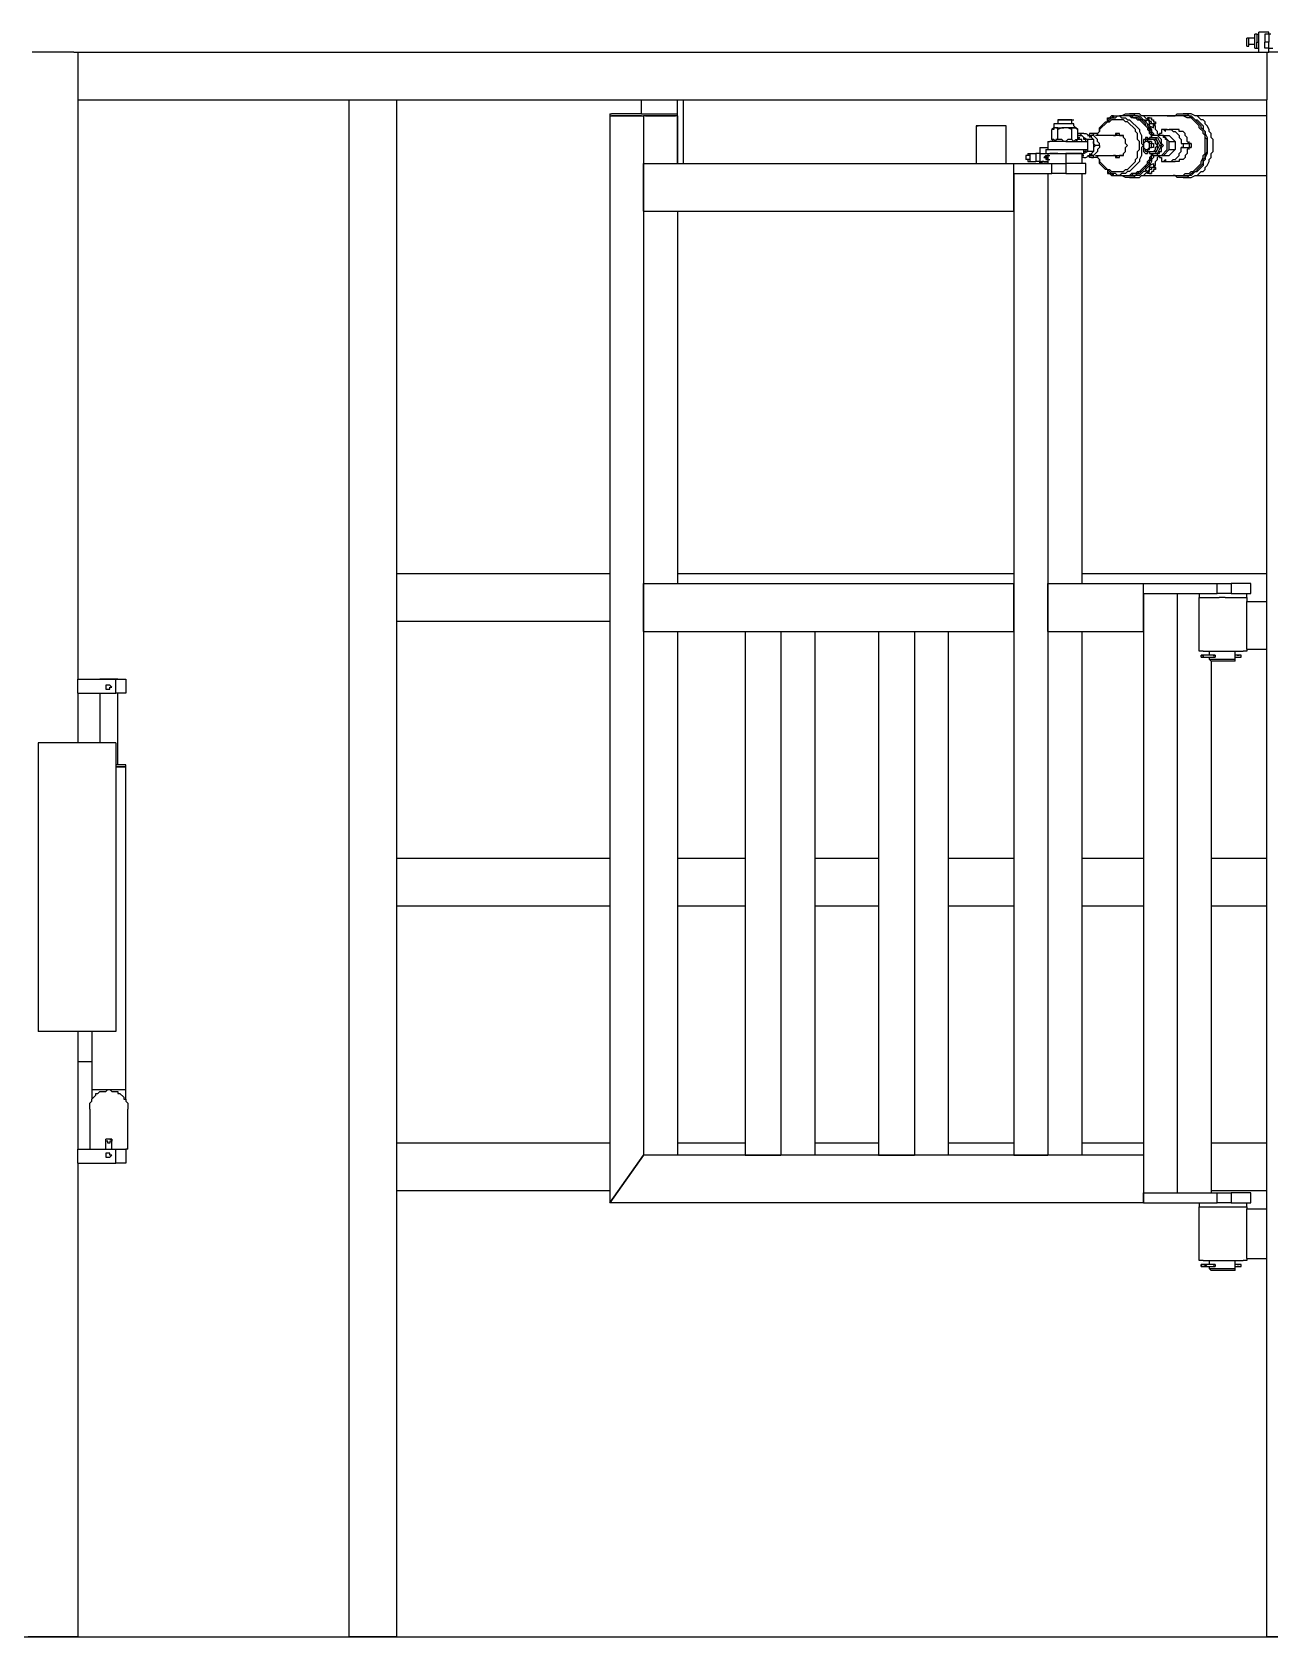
# Model space of a CAD drawing. Extents: x 855 to 1547, y 199 to 1196.
# Drawn here: x 1350.1 to 1414.2, y 198.6 to 281.6 of the extents above; entities that cross this region are included whole.
import ezdxf

# ---------------------------------------------------------------- set-up
doc = ezdxf.new("R2010")
doc.units = 0
doc.layers.add('2345-64C-02_Sort_layout', color=7, linetype='CONTINUOUS')

msp = doc.modelspace()

# ---------------------------------------------------------------- linework, layer by layer
at = {"layer": '2345-64C-02_Sort_layout', "color": 7}
for points in [[(1413.39966, 280.81571), (1413.39962, 281.53681)], [(1413.50267, 281.53681), (1413.39966, 281.53681)], [(1413.50267, 281.53681), (1413.60569, 281.53681)], [(1413.50267, 281.53681), (1413.50267, 281.12475)], [(1414.12076, 281.63983), (1413.60569, 281.63983)], [(1413.60569, 280.60967), (1413.60569, 281.63983)], [(1414.12076, 281.53681), (1413.91473, 281.53681)], [(1414.12076, 281.53681), (1414.12076, 281.12475), (1413.91473, 281.12475)], [(1413.91473, 281.53681), (1413.91473, 281.12475)], [(1414.12076, 281.53681), (1414.12076, 281.63983)], [(1414.22378, 281.53681), (1414.12076, 281.53681)], [(1413.09057, 281.33078), (1412.9876, 281.33078)], [(1412.9876, 280.91872), (1412.9876, 281.33078)], [(1412.9876, 280.91872), (1413.09057, 280.91872)], [(1413.39966, 281.33078), (1413.09057, 281.33078)], [(1413.09057, 280.91872), (1413.09057, 281.33078)], [(1413.09057, 281.02174), (1413.39966, 281.02174)], [(1413.39966, 280.81571), (1413.50267, 280.81571)], [(1413.50267, 281.12475), (1413.60569, 281.12475)], [(1413.50267, 280.81571), (1413.50267, 281.12475)], [(1413.50267, 280.81571), (1413.60569, 280.81571)], [(1414.12076, 280.81571), (1413.91473, 280.81571), (1413.91473, 281.12475)], [(1414.12076, 280.81571), (1414.12076, 281.12475)], [(1414.12076, 280.81571), (1414.22378, 280.81571), (1414.32679, 280.81571)], [(1414.12076, 280.60967), (1414.12076, 280.81571)], [(1352.31172, 280.60967), (1350.14845, 280.60967)], [(1352.31172, 280.60967), (1352.51775, 280.60967)], [(1352.51775, 280.60967), (1414.01775, 280.60967), (1414.01775, 278.13731)], [(1352.51775, 280.60967), (1352.51775, 278.13731)], [(1414.01775, 280.60967), (1414.12076, 280.60967)], [(1416.3871, 280.60967), (1414.12076, 280.60967)], [(1352.51775, 278.13731), (1352.51775, 248.15993)], [(1352.51775, 278.13731), (1414.01775, 278.13731)], [(1366.5278, 278.13731), (1366.5278, 198.60967)], [(1369.00016, 278.13731), (1369.00016, 198.60967)], [(1380.02277, 277.41621), (1380.02277, 277.31319)], [(1380.02277, 277.41621), (1380.12579, 277.41621)], [(1381.67102, 277.41621), (1380.12579, 277.41621)], [(1381.67102, 277.41621), (1381.67102, 278.13731)], [(1381.67102, 277.41621), (1381.87705, 277.41621)], [(1381.87705, 277.41621), (1383.42227, 277.41621)], [(1383.42227, 277.41621), (1383.52524, 277.41621)], [(1383.52524, 274.84083), (1383.52524, 278.13731)], [(1383.52524, 277.31319), (1383.52524, 277.41621)], [(1383.83433, 274.84083), (1383.83433, 278.13731)], [(1406.39463, 277.31319), (1406.49765, 277.31319), (1406.70364, 277.41621), (1407.11574, 277.41621), (1407.21875, 277.31319), (1407.42478, 277.31319), (1407.63081, 277.10716), (1407.73383, 277.10716), (1407.73383, 277.00415), (1407.93982, 276.79812), (1408.04283, 276.59209), (1408.04283, 276.48907), (1408.14585, 276.38606), (1408.14585, 276.28304)], [(1407.11574, 277.41621), (1406.90971, 277.41621)], [(1407.83684, 277.10716), (1407.63081, 277.31319), (1407.5278, 277.31319), (1407.42478, 277.41621), (1407.11574, 277.41621)], [(1409.69112, 277.41621), (1409.89715, 277.41621), (1410.00016, 277.31319), (1410.10318, 277.31319), (1410.30921, 277.10716), (1410.41222, 277.10716), (1410.72122, 276.79812), (1410.72122, 276.59209), (1410.82424, 276.48907), (1410.82424, 276.38606), (1410.9273, 276.18003), (1410.9273, 275.35591), (1410.82424, 275.14988), (1410.82424, 275.04686), (1410.72122, 274.94385), (1410.72122, 274.73782), (1410.41222, 274.42877), (1410.30921, 274.42877), (1410.10318, 274.22274), (1410.00016, 274.22274), (1409.89715, 274.11973), (1409.38203, 274.11973), (1409.27901, 274.22274), (1409.17604, 274.22274)], [(1409.17604, 277.31319), (1409.27901, 277.31319), (1409.38203, 277.41621), (1409.69112, 277.41621)], [(1409.89715, 277.41621), (1409.69112, 277.41621)], [(1409.89715, 274.11973), (1410.10318, 274.11973), (1410.30921, 274.22274), (1410.41222, 274.22274), (1410.61821, 274.42877), (1410.72122, 274.42877), (1410.82424, 274.53179), (1410.82424, 274.6348), (1410.9273, 274.73782), (1411.03031, 274.94385), (1411.03031, 275.04686), (1411.13333, 275.14988), (1411.13333, 275.35591), (1411.23634, 275.45892), (1411.23634, 276.07701), (1411.13333, 276.18003), (1411.13333, 276.38606), (1411.03031, 276.48907), (1411.03031, 276.59209), (1410.9273, 276.79812), (1410.82424, 276.90113), (1410.82424, 277.00415), (1410.72122, 277.10716), (1410.61829, 277.10716), (1410.41222, 277.31319), (1410.30921, 277.31319), (1410.10318, 277.41621), (1409.89715, 277.41621)], [(1414.01775, 252.17751), (1414.01775, 278.13731)], [(1380.02277, 277.31319), (1380.02277, 221.06696)], [(1380.02277, 277.31319), (1381.77403, 277.31319), (1381.77403, 223.53932), (1380.02277, 221.06696)], [(1381.67102, 277.31319), (1380.12579, 277.31319)], [(1383.52524, 277.31319), (1381.77403, 277.31319)], [(1381.87705, 277.31319), (1383.42227, 277.31319)], [(1383.52524, 277.31319), (1383.52524, 274.84083)], [(1398.97751, 276.79812), (1398.97751, 274.84083)], [(1400.11071, 276.79812), (1398.97751, 276.79812), (1398.97751, 274.84083)], [(1398.97751, 276.79812), (1399.08061, 276.79812)], [(1400.52277, 276.79812), (1400.11071, 276.79812)], [(1400.52277, 274.84083), (1400.52277, 276.79812)], [(1403.09815, 276.6951), (1403.09811, 276.6951), (1402.99509, 276.6951), (1402.99509, 276.59209), (1402.89208, 276.59209)], [(1403.20117, 276.90113), (1403.09811, 276.90113), (1402.99509, 276.90113), (1402.99509, 276.79812), (1402.99509, 276.6951), (1402.89216, 276.59209)], [(1402.89216, 276.07701), (1402.89216, 276.59209)], [(1403.09815, 276.6951), (1402.99509, 276.6951)], [(1403.20117, 276.59209), (1403.20117, 276.6951), (1403.09811, 276.6951)], [(1403.09815, 276.6951), (1403.51021, 276.6951)], [(1403.20117, 277.10716), (1403.20117, 276.90113)], [(1403.20117, 277.10716), (1403.30418, 277.10716)], [(1403.81926, 277.10716), (1403.20117, 277.10716)], [(1403.20117, 277.10716), (1403.81926, 277.10716)], [(1403.92227, 276.90113), (1403.20117, 276.90113)], [(1403.51021, 276.6951), (1403.4072, 276.6951), (1403.20117, 276.59209)], [(1403.92227, 276.07701), (1403.71624, 276.07701), (1403.61323, 275.974), (1403.51021, 275.974), (1403.4072, 276.07701), (1403.20117, 276.07701), (1403.20117, 276.59209)], [(1403.92227, 276.59209), (1403.71624, 276.6951), (1403.61323, 276.6951), (1403.51021, 276.6951)], [(1404.02529, 276.6951), (1403.51021, 276.6951)], [(1403.92227, 277.10716), (1403.81926, 277.10716), (1403.92227, 277.10716)], [(1403.92227, 276.90113), (1403.92227, 277.10716)], [(1403.92227, 277.10716), (1404.02529, 277.10716)], [(1404.12826, 276.6951), (1404.02529, 276.79812), (1404.02529, 276.90113), (1403.92227, 276.90113)], [(1403.92227, 276.59209), (1403.92227, 276.6951), (1404.02529, 276.6951)], [(1403.92227, 276.07701), (1403.92227, 276.59209)], [(1404.12826, 276.6951), (1404.02529, 276.6951)], [(1404.02529, 276.6951), (1404.12826, 276.6951), (1404.23127, 276.59209)], [(1404.23136, 276.59209), (1404.12826, 276.6951)], [(1404.23136, 276.07701), (1404.23136, 276.59209)], [(1405.26147, 276.28304), (1405.26147, 276.38606), (1405.36444, 276.48907), (1405.36444, 276.6951), (1405.67349, 277.00415), (1405.77654, 277.00415), (1405.98257, 277.21018), (1406.1886, 277.21018), (1406.29162, 277.31319), (1406.39463, 277.31319), (1406.49765, 277.21018), (1406.70364, 277.21018), (1406.80665, 277.10716), (1406.90967, 277.10716), (1407.42478, 276.59209), (1407.42478, 276.48907), (1407.5278, 276.28304), (1407.5278, 276.07701), (1407.5278, 275.87098), (1407.63081, 275.76797)], [(1406.29162, 274.42877), (1406.60066, 274.42877), (1406.70364, 274.53179), (1406.80665, 274.53179), (1407.21875, 274.94385), (1407.21875, 275.04686), (1407.32177, 275.14988), (1407.32177, 275.45892), (1407.42478, 275.56194), (1407.42478, 275.974), (1407.32177, 276.07701), (1407.32177, 276.38606), (1407.21875, 276.48907), (1407.21875, 276.59209), (1406.80665, 277.00415), (1406.70364, 277.00415), (1406.60066, 277.10716), (1405.98257, 277.10716), (1405.87956, 277.00415), (1405.77654, 277.00415), (1405.36444, 276.59209), (1405.36444, 276.48907), (1405.26147, 276.38606), (1405.26147, 276.28304)], [(1405.77654, 277.10716), (1405.77654, 277.21018), (1405.87956, 277.21018), (1405.98257, 277.31319)], [(1405.77654, 277.10716), (1405.87956, 277.21018), (1405.98257, 277.21018)], [(1405.77654, 277.00415), (1405.77654, 277.10716)], [(1405.77654, 277.10716), (1405.77654, 277.00415)], [(1405.77654, 277.00415), (1405.87956, 277.00415)], [(1405.98257, 277.31319), (1405.87956, 277.21018)], [(1406.08559, 277.31319), (1405.98257, 277.31319)], [(1406.08559, 277.31319), (1405.98257, 277.31319)], [(1406.08559, 277.31319), (1405.98257, 277.21018)], [(1406.08559, 277.31319), (1406.1886, 277.31319)], [(1406.08559, 277.31319), (1406.1886, 277.31319)], [(1406.08559, 277.31319), (1406.08559, 277.21018)], [(1406.08559, 277.31319), (1406.39463, 277.31319)], [(1406.90971, 277.31319), (1406.39463, 277.31319)], [(1408.14589, 276.28304), (1408.04283, 276.38606), (1408.04283, 276.48907), (1407.93982, 276.6951), (1407.83684, 276.79812), (1407.83684, 276.90113), (1407.63081, 277.10716), (1407.5278, 277.10716), (1407.32177, 277.31319), (1406.39463, 277.31319)], [(1408.04292, 276.18003), (1408.04283, 276.28304), (1407.93982, 276.38606), (1407.93982, 276.59209), (1407.73383, 276.79812), (1407.73383, 276.90113), (1407.5278, 277.10716), (1407.42478, 277.10716), (1407.32177, 277.21018), (1407.01268, 277.21018), (1406.90967, 277.31319), (1406.80665, 277.31319)], [(1408.04292, 276.18003), (1408.04283, 276.28304), (1407.93982, 276.38606), (1407.93982, 276.59209), (1407.73383, 276.79812), (1407.73383, 276.90113), (1407.5278, 277.10716), (1407.42478, 277.10716), (1407.32177, 277.21018), (1407.01268, 277.21018), (1406.90967, 277.31319)], [(1407.01272, 277.31319), (1406.90971, 277.31319)], [(1406.90971, 277.31319), (1407.01268, 277.31319), (1407.11574, 277.21018), (1407.21875, 277.21018), (1407.32177, 277.10716), (1407.42478, 277.10716), (1407.83684, 276.6951), (1407.83684, 276.59209), (1408.04283, 276.38606), (1408.04283, 276.18003)], [(1409.69112, 277.31319), (1407.63081, 277.31319)], [(1407.73383, 277.00415), (1407.83684, 277.10716)], [(1407.73383, 277.00415), (1407.83684, 277.10716)], [(1407.73383, 277.00415), (1407.93982, 276.79812)], [(1407.93982, 277.21018), (1407.83684, 277.21018), (1407.83684, 277.10716), (1407.93982, 277.10716), (1407.93982, 277.00415)], [(1407.93982, 277.21018), (1407.83684, 277.10716), (1407.93982, 277.21018)], [(1407.93982, 277.00415), (1407.83684, 277.10716)], [(1407.93982, 277.21018), (1408.04292, 277.21018)], [(1407.93982, 277.21018), (1408.04283, 277.21018)], [(1408.24891, 276.90113), (1408.14585, 276.90113), (1408.04283, 276.90113), (1408.04283, 277.00415), (1407.93982, 277.00415)], [(1407.93982, 276.90113), (1407.93982, 277.00415)], [(1407.93982, 276.79812), (1407.93982, 276.90113)], [(1408.14589, 276.90113), (1408.04283, 276.90113), (1407.93982, 276.90113)], [(1407.93982, 276.79812), (1408.14589, 276.6951)], [(1408.04292, 277.21018), (1408.04283, 277.10716), (1408.14585, 277.10716), (1408.14585, 277.00415), (1408.24886, 277.00415), (1408.24886, 276.90113)], [(1408.14589, 276.79812), (1408.14585, 276.90113)], [(1408.45494, 276.28304), (1408.35192, 276.38606), (1408.35192, 276.48907), (1408.24886, 276.59209), (1408.24886, 276.79812), (1408.14585, 276.79812)], [(1408.14589, 276.79812), (1408.24886, 276.90113)], [(1408.14589, 276.6951), (1408.14589, 276.79812)], [(1408.24891, 276.90113), (1408.24886, 276.90113)], [(1408.24891, 276.90113), (1408.24891, 277.00415)], [(1408.76398, 276.48907), (1408.66097, 276.59209), (1408.55795, 276.59209), (1408.55795, 276.38606)], [(1408.867, 276.59209), (1408.66097, 276.59209)], [(1408.867, 277.31319), (1408.76398, 277.31319)], [(1408.76398, 276.48907), (1408.76398, 276.59209), (1409.07303, 276.59209), (1409.17604, 276.48907), (1409.27901, 276.48907), (1409.48504, 276.28304), (1409.48504, 276.18003), (1409.58806, 276.07701), (1409.58806, 275.87098), (1409.69112, 275.87098), (1409.69112, 275.66495), (1409.58806, 275.66495)], [(1408.867, 277.31319), (1408.97001, 277.31319)], [(1408.867, 277.31319), (1409.17604, 277.31319)], [(1409.27901, 276.59209), (1408.97001, 276.59209)], [(1409.5881, 277.31319), (1409.48504, 277.31319), (1409.38203, 277.31319), (1409.27901, 277.31319), (1409.17604, 277.31319)], [(1409.17604, 274.22274), (1410.00016, 274.22274), (1410.10318, 274.32576), (1410.30921, 274.42877), (1410.41222, 274.42877), (1410.41222, 274.53179), (1410.72122, 274.84083), (1410.72122, 275.04686), (1410.82424, 275.14988), (1410.82424, 275.25289), (1410.9273, 275.45892), (1410.9273, 276.07701), (1410.82424, 276.18003), (1410.82424, 276.48907), (1410.72122, 276.59209), (1410.61829, 276.6951), (1410.61821, 276.79812), (1410.20619, 277.21018), (1410.10318, 277.21018), (1410.00016, 277.31319), (1409.58806, 277.31319)], [(1410.00016, 275.87098), (1409.89715, 275.974), (1409.89715, 276.18003), (1409.79413, 276.28304), (1409.79413, 276.38606), (1409.69112, 276.48907), (1409.48504, 276.48907), (1409.48504, 276.59209), (1409.27901, 276.59209)], [(1409.5881, 277.31319), (1409.48509, 277.31319)], [(1409.48509, 274.22274), (1409.69112, 274.22274), (1409.79413, 274.32576), (1410.00016, 274.32576), (1410.10318, 274.42877), (1410.20619, 274.42877), (1410.61821, 274.84083), (1410.61821, 274.94385), (1410.72122, 275.14988), (1410.72122, 275.25289), (1410.82424, 275.35591), (1410.82424, 276.28304), (1410.72122, 276.38606), (1410.72122, 276.48907), (1410.51519, 276.6951), (1410.51519, 276.79812), (1410.41222, 276.90113), (1410.30921, 277.00415), (1410.10318, 277.21018), (1409.89715, 277.21018), (1409.69112, 277.31319), (1409.58806, 277.31319)], [(1414.01775, 277.31319), (1410.41222, 277.31319)], [(1402.27403, 275.66495), (1402.27403, 275.35591)], [(1402.27403, 275.66495), (1402.68609, 275.66495)], [(1402.68609, 275.974), (1402.68609, 275.56194)], [(1402.68609, 275.974), (1402.78906, 275.974)], [(1403.61323, 275.974), (1402.78906, 275.974)], [(1403.09815, 275.974), (1403.09811, 275.974), (1402.99509, 276.07701), (1402.89208, 276.07701)], [(1402.89216, 276.07701), (1402.99514, 275.974)], [(1403.20117, 276.07701), (1403.09811, 276.07701), (1403.09811, 275.974)], [(1403.61323, 275.974), (1403.81926, 275.974)], [(1403.81926, 275.974), (1404.74639, 275.974)], [(1403.92227, 276.07701), (1404.02529, 275.974)], [(1404.02529, 275.974), (1404.12826, 276.07701), (1404.23127, 276.07701)], [(1404.12826, 275.974), (1404.23136, 276.07701)], [(1404.43735, 275.974), (1404.4373, 276.07701), (1404.33429, 276.07701), (1404.23127, 276.18003)], [(1404.43735, 275.974), (1404.4373, 276.07701), (1404.23127, 276.07701)], [(1404.23136, 276.38606), (1404.33429, 276.38606), (1404.4373, 276.28304)], [(1404.54036, 276.38606), (1404.23136, 276.38606)], [(1404.23136, 276.38606), (1404.33433, 276.38606)], [(1404.23136, 276.28304), (1404.4373, 276.28304)], [(1404.23136, 276.18003), (1404.33433, 276.18003)], [(1404.64338, 275.974), (1404.64338, 276.07701), (1404.54036, 276.07701), (1404.54036, 276.18003), (1404.4373, 276.28304)], [(1404.43735, 276.28304), (1404.54036, 276.18003), (1404.74639, 276.07701)], [(1404.54036, 276.38606), (1404.64338, 276.38606), (1404.84941, 276.28304), (1404.95242, 276.18003), (1405.05544, 276.07701), (1404.74639, 276.07701)], [(1404.74639, 276.28304), (1404.84941, 276.28304), (1404.95242, 276.28304)], [(1404.74639, 276.07701), (1404.74639, 275.974)], [(1404.74639, 275.974), (1404.74639, 275.56194)], [(1404.95242, 276.38606), (1404.84941, 276.38606), (1404.84941, 276.28304)], [(1404.84941, 276.28304), (1404.84941, 276.18003)], [(1404.95242, 276.38606), (1405.05544, 276.38606), (1405.05544, 276.28304)], [(1405.26147, 276.38606), (1404.95242, 276.38606)], [(1404.95242, 276.18003), (1404.95242, 276.28304)], [(1405.05544, 276.28304), (1404.95242, 276.28304)], [(1405.36444, 275.76797), (1405.36444, 275.66495), (1405.26147, 275.56194), (1405.26147, 275.45892), (1405.15845, 275.35591), (1405.05544, 275.25289), (1404.95242, 275.25289)], [(1405.26147, 276.07701), (1405.15845, 276.18003), (1405.05544, 276.28304)], [(1405.05544, 276.07701), (1405.05544, 275.974), (1405.05544, 275.87098), (1405.05544, 275.76797), (1405.05544, 275.66495), (1405.05544, 275.56194), (1405.05544, 275.45892)], [(1405.15845, 275.76797), (1405.05544, 275.87098), (1405.05544, 275.974)], [(1405.15845, 275.76797), (1405.05544, 275.66495), (1405.05544, 275.56194)], [(1405.05544, 275.76797), (1405.05544, 275.66495)], [(1406.49765, 276.28304), (1405.15845, 276.28304)], [(1405.36444, 275.76797), (1405.15845, 275.76797)], [(1405.36444, 275.76797), (1405.36444, 275.87098), (1405.26147, 275.974), (1405.26147, 276.07701)], [(1407.63081, 275.76797), (1407.5278, 275.66495), (1407.5278, 275.25289), (1407.42478, 275.04686), (1407.42478, 274.94385), (1406.90967, 274.42877), (1406.80665, 274.42877), (1406.70364, 274.32576), (1406.49765, 274.32576), (1406.39463, 274.22274), (1406.29162, 274.22274), (1406.1886, 274.32576), (1405.98257, 274.32576), (1405.77654, 274.53179), (1405.67349, 274.53179), (1405.36444, 274.84083), (1405.36444, 275.04686), (1405.26147, 275.14988), (1405.26147, 275.25289)], [(1406.29162, 275.14988), (1406.39463, 275.14988), (1406.39463, 275.25289), (1406.60066, 275.25289), (1406.60066, 275.35591), (1406.70364, 275.45892), (1406.70364, 275.66495), (1406.80665, 275.76797), (1406.70364, 275.87098), (1406.70364, 276.07701), (1406.60066, 276.18003), (1406.60066, 276.28304), (1406.39463, 276.28304), (1406.39463, 276.38606), (1406.1886, 276.38606), (1406.1886, 276.28304), (1406.08559, 276.28304)], [(1406.08559, 276.28304), (1406.1886, 276.28304), (1406.29162, 276.38606)], [(1406.39463, 276.28304), (1406.49765, 276.28304), (1406.60066, 276.28304)], [(1407.93982, 276.07701), (1407.83684, 276.18003), (1407.73383, 276.18003), (1407.73383, 276.07701), (1407.63081, 276.07701), (1407.63081, 275.76797)], [(1407.83684, 275.974), (1407.73383, 275.974), (1407.63081, 275.87098), (1407.63081, 275.66495), (1407.73383, 275.56194), (1407.83684, 275.56194), (1407.93982, 275.66495), (1407.93982, 275.87098), (1407.83684, 275.974)], [(1407.63081, 275.76797), (1407.63081, 275.45892), (1407.73383, 275.35591), (1407.83684, 275.35591), (1407.83684, 275.45892), (1407.93982, 275.45892)], [(1407.83684, 276.07701), (1407.83684, 276.18003), (1407.73383, 276.18003)], [(1407.83684, 276.07701), (1407.73383, 276.07701), (1407.73383, 275.974)], [(1408.24891, 276.28304), (1408.04283, 276.28304), (1408.04283, 276.18003), (1407.93982, 276.18003), (1407.93982, 276.07701), (1407.83684, 276.07701), (1407.83684, 275.974)], [(1407.83684, 275.56194), (1407.83684, 275.45892), (1407.93982, 275.45892), (1407.93982, 275.35591), (1408.04283, 275.35591), (1408.14585, 275.25289), (1408.35192, 275.25289), (1408.35192, 275.35591), (1408.45494, 275.35591), (1408.45494, 275.45892), (1408.55795, 275.45892), (1408.55795, 275.66495), (1408.66097, 275.76797), (1408.55795, 275.87098), (1408.55795, 276.07701), (1408.35192, 276.28304), (1408.24886, 276.28304)], [(1408.04292, 276.07701), (1407.83684, 276.07701), (1407.83684, 275.974)], [(1407.83684, 275.56194), (1407.83684, 275.45892), (1408.14585, 275.45892), (1408.24886, 275.56194), (1408.24886, 275.66495), (1408.35192, 275.76797), (1408.24886, 275.87098), (1408.24886, 275.974), (1408.14585, 276.07701), (1408.04283, 276.07701)], [(1407.83684, 275.974), (1407.93982, 275.974)], [(1407.83684, 275.56194), (1407.93982, 275.56194), (1407.93982, 275.66495), (1408.04283, 275.66495), (1408.04283, 275.87098), (1407.93982, 275.87098), (1407.93982, 275.974), (1407.83684, 275.974)], [(1407.93982, 276.18003), (1407.93982, 276.07701)], [(1407.93982, 276.18003), (1408.24891, 276.18003)], [(1408.04292, 275.974), (1407.93982, 275.974)], [(1407.93982, 275.66495), (1408.04292, 275.66495)], [(1408.04292, 275.974), (1408.04283, 275.87098), (1408.14585, 275.87098), (1408.14585, 275.66495), (1408.04283, 275.66495)], [(1408.14589, 276.07701), (1408.04292, 276.07701)], [(1408.14589, 275.45892), (1408.24886, 275.45892), (1408.35192, 275.56194), (1408.35192, 275.974), (1408.24886, 276.07701), (1408.14585, 276.07701)], [(1408.45494, 276.28304), (1408.24891, 276.28304)], [(1408.24891, 276.18003), (1408.45494, 275.76797)], [(1408.24891, 276.18003), (1408.35192, 276.18003)], [(1408.24891, 275.35591), (1408.45494, 275.76797), (1408.55795, 275.76797)], [(1408.35192, 276.18003), (1408.55795, 275.76797)], [(1408.35192, 275.35591), (1408.55795, 275.76797)], [(1408.55795, 276.38606), (1408.45494, 276.38606), (1408.45494, 276.28304)], [(1408.45494, 275.25289), (1408.55795, 275.25289), (1408.867, 275.56194), (1408.867, 276.07701), (1408.76398, 276.07701), (1408.76398, 276.18003), (1408.66097, 276.18003), (1408.66097, 276.28304), (1408.45494, 276.28304)], [(1408.66097, 276.28304), (1408.55795, 276.28304)], [(1408.97001, 275.974), (1408.66097, 276.28304)], [(1408.66097, 276.28304), (1408.97001, 276.28304), (1409.27901, 275.974)], [(1408.76398, 275.04686), (1408.76398, 274.94385), (1409.07303, 274.94385), (1409.17604, 275.04686), (1409.27901, 275.04686), (1409.48504, 275.25289), (1409.48504, 275.35591), (1409.58806, 275.45892), (1409.58806, 275.66495)], [(1408.97001, 275.56194), (1408.97001, 275.974)], [(1408.97001, 275.974), (1409.27901, 275.974), (1409.27901, 275.56194)], [(1410.00016, 275.66495), (1409.89715, 275.56194), (1409.89715, 275.35591), (1409.79413, 275.25289), (1409.79413, 275.14988), (1409.69112, 275.04686), (1409.48504, 275.04686), (1409.48504, 274.94385), (1409.27901, 274.94385)], [(1409.5881, 275.87098), (1410.00016, 275.87098), (1410.00016, 275.66495)], [(1409.5881, 275.66495), (1410.00016, 275.66495)], [(1410.00016, 275.87098), (1410.00016, 275.974)], [(1410.10318, 275.87098), (1410.00016, 275.87098)], [(1410.00016, 275.87098), (1410.10318, 275.87098)], [(1410.00016, 275.87098), (1410.10318, 275.87098)], [(1410.10318, 275.66495), (1410.00016, 275.66495)], [(1410.10318, 275.66495), (1410.00016, 275.66495), (1410.10318, 275.66495)], [(1410.00016, 275.56194), (1410.00016, 275.66495)], [(1410.10318, 275.87098), (1410.10318, 275.66495)], [(1381.77403, 272.36847), (1381.77403, 274.84083), (1400.93483, 274.84083)], [(1400.93483, 274.32576), (1400.93483, 274.84083), (1402.89216, 274.84083)], [(1400.93483, 272.36847), (1400.93483, 274.84083)], [(1401.55288, 275.25289), (1401.55288, 275.04686)], [(1401.75896, 275.25289), (1401.55288, 275.25289)], [(1401.75896, 275.04686), (1401.55288, 275.04686)], [(1401.65598, 275.35591), (1401.6559, 275.35591), (1401.75891, 275.35591)], [(1401.65598, 274.94385), (1401.6559, 274.94385), (1401.75891, 274.94385)], [(1401.65598, 275.35591), (1401.65598, 275.25289)], [(1401.65598, 275.04686), (1401.65598, 274.94385)], [(1401.75896, 275.35591), (1401.75896, 274.94385)], [(1401.75896, 275.35591), (1402.068, 275.35591)], [(1401.75896, 275.35591), (1401.86197, 275.35591)], [(1401.75896, 274.94385), (1402.068, 274.94385)], [(1401.75896, 274.94385), (1401.86197, 274.94385)], [(1402.068, 275.35591), (1402.068, 274.94385)], [(1402.27403, 275.35591), (1402.068, 275.35591)], [(1402.27403, 274.94385), (1402.068, 274.94385)], [(1402.27403, 275.35591), (1402.27403, 274.94385)], [(1402.27403, 275.35591), (1402.58308, 275.35591)], [(1402.27403, 274.94385), (1402.37705, 274.94385)], [(1402.37705, 274.84083), (1402.27403, 274.94385)], [(1402.27403, 274.84083), (1402.27403, 274.94385)], [(1402.37705, 274.84083), (1402.27403, 274.84083)], [(1402.37705, 274.94385), (1402.37705, 274.84083), (1402.48006, 274.84083)], [(1402.37705, 274.84083), (1402.37705, 274.94385)], [(1402.48006, 274.94385), (1402.37705, 274.94385)], [(1402.68609, 274.84083), (1402.37705, 274.84083)], [(1402.48006, 275.14988), (1402.58308, 275.25289), (1402.68609, 275.25289), (1402.48006, 275.14988)], [(1402.48006, 275.14988), (1402.58308, 275.14988)], [(1402.68609, 275.14988), (1402.58308, 275.14988), (1402.48006, 275.14988)], [(1402.48006, 274.94385), (1402.68609, 274.94385)], [(1402.58308, 275.56194), (1402.58308, 275.35591)], [(1402.58308, 275.56194), (1404.54036, 275.56194)], [(1402.58308, 275.35591), (1404.54036, 275.35591)], [(1402.58308, 275.04686), (1402.68609, 275.14988)], [(1402.58308, 275.14988), (1402.58308, 275.04686)], [(1402.58308, 275.04686), (1402.68609, 275.04686)], [(1402.58308, 275.04686), (1402.68609, 275.04686)], [(1402.68609, 275.35591), (1402.68609, 274.84083)], [(1402.68609, 275.35591), (1403.61323, 275.35591)], [(1402.68609, 275.25289), (1402.78906, 275.25289)], [(1402.68609, 275.25289), (1402.78906, 275.25289)], [(1402.68609, 275.25289), (1402.68609, 275.04686)], [(1402.68609, 275.04686), (1402.78906, 275.04686)], [(1402.68609, 275.04686), (1402.78906, 275.04686)], [(1402.89216, 275.35591), (1402.78906, 275.35591)], [(1402.78906, 275.35591), (1402.89216, 275.35591)], [(1402.78906, 275.35591), (1402.89208, 275.35591)], [(1402.99514, 275.35591), (1402.89208, 275.35591)], [(1402.89216, 275.35591), (1402.89208, 275.35591), (1402.99509, 275.35591)], [(1402.89216, 274.32576), (1402.89216, 274.84083), (1403.61323, 274.84083), (1403.61323, 274.32576), (1402.89216, 274.32576)], [(1402.99514, 275.35591), (1402.99509, 275.35591)], [(1403.09815, 275.35591), (1402.99514, 275.35591)], [(1403.20117, 275.35591), (1403.09811, 275.35591)], [(1403.20117, 275.35591), (1403.30418, 275.35591)], [(1403.61323, 275.35591), (1403.61323, 274.84083)], [(1404.43735, 275.35591), (1403.61323, 275.35591)], [(1404.64338, 274.32576), (1404.64338, 274.84083), (1403.61323, 274.84083)], [(1403.92227, 275.35591), (1404.02529, 275.35591)], [(1404.64338, 275.56194), (1404.64338, 275.45892), (1404.54036, 275.45892), (1404.54036, 275.35591), (1404.4373, 275.25289)], [(1404.43735, 275.25289), (1404.54036, 275.35591), (1404.74639, 275.45892)], [(1404.43735, 275.35591), (1404.43735, 274.84083)], [(1404.43735, 275.25289), (1404.54036, 275.25289)], [(1404.54036, 275.14988), (1404.43735, 275.14988)], [(1404.54036, 275.35591), (1404.54036, 275.56194)], [(1404.54036, 275.56194), (1404.74639, 275.56194)], [(1404.54036, 275.14988), (1404.64338, 275.14988), (1404.84941, 275.25289)], [(1404.74639, 275.56194), (1404.74639, 275.45892)], [(1405.05544, 275.45892), (1404.74639, 275.45892)], [(1404.74639, 275.25289), (1404.84941, 275.25289), (1404.95242, 275.25289)], [(1404.84941, 275.25289), (1404.95242, 275.35591), (1405.05544, 275.45892)], [(1404.84941, 275.35591), (1404.84941, 275.25289)], [(1404.95242, 275.14988), (1404.84941, 275.14988), (1404.84941, 275.25289)], [(1404.95242, 275.35591), (1404.95242, 275.25289)], [(1405.26147, 275.14988), (1404.95242, 275.14988), (1405.05544, 275.14988), (1405.05544, 275.25289)], [(1405.15845, 275.25289), (1406.49765, 275.25289)], [(1405.15845, 275.25289), (1405.26147, 275.25289)], [(1405.26147, 275.25289), (1405.26147, 275.14988), (1405.36444, 275.04686), (1405.36444, 274.94385), (1405.77654, 274.53179), (1405.87956, 274.53179), (1405.98257, 274.42877), (1406.29162, 274.42877)], [(1406.08559, 275.25289), (1406.1886, 275.25289), (1406.1886, 275.14988), (1406.29162, 275.14988)], [(1406.29162, 275.14988), (1406.1886, 275.25289), (1406.08559, 275.25289)], [(1406.39463, 275.25289), (1406.49765, 275.25289)], [(1406.60066, 275.25289), (1406.49765, 275.25289), (1406.39463, 275.25289)], [(1408.04292, 275.35591), (1408.04283, 275.25289), (1407.93982, 275.14988), (1407.93982, 274.94385), (1407.73383, 274.73782), (1407.73383, 274.6348), (1407.5278, 274.42877), (1407.42478, 274.42877), (1407.32177, 274.32576), (1407.01268, 274.32576), (1406.90967, 274.22274)], [(1408.14589, 275.25289), (1408.14585, 275.14988), (1408.04283, 275.04686), (1408.04283, 274.94385), (1407.93982, 274.73782), (1407.73383, 274.53179), (1407.73383, 274.42877), (1407.63081, 274.42877), (1407.42478, 274.22274), (1407.21875, 274.22274), (1407.11574, 274.11973), (1406.90967, 274.11973)], [(1406.90971, 274.22274), (1407.01268, 274.22274), (1407.11574, 274.32576), (1407.32177, 274.32576), (1407.83684, 274.84083), (1407.83684, 274.94385), (1408.04283, 275.14988), (1408.04283, 275.35591)], [(1406.90971, 274.22274), (1407.01268, 274.32576), (1407.21875, 274.32576), (1407.32177, 274.42877), (1407.42478, 274.42877), (1407.83684, 274.84083), (1407.83684, 274.94385), (1408.04283, 275.14988), (1408.04283, 275.35591)], [(1406.90971, 274.22274), (1407.21875, 274.22274), (1407.32177, 274.32576), (1407.42478, 274.32576), (1407.93982, 274.84083), (1407.93982, 274.94385), (1408.04283, 275.04686), (1408.04283, 275.25289), (1408.14585, 275.25289)], [(1407.83684, 275.45892), (1407.73383, 275.45892), (1407.73383, 275.56194)], [(1407.73383, 275.35591), (1407.83684, 275.35591), (1407.83684, 275.45892)], [(1407.83684, 275.56194), (1407.93982, 275.56194)], [(1407.93982, 275.35591), (1407.93982, 275.45892)], [(1407.93982, 275.35591), (1408.24891, 275.35591)], [(1407.93982, 274.73782), (1408.14589, 274.84083), (1408.14589, 274.73782), (1408.14585, 274.6348)], [(1408.04292, 275.45892), (1408.14589, 275.45892)], [(1408.14589, 274.73782), (1408.24886, 274.73782), (1408.24886, 274.94385), (1408.35192, 275.04686), (1408.35192, 275.14988), (1408.45494, 275.25289)], [(1408.24891, 275.35591), (1408.35192, 275.35591)], [(1408.24891, 275.25289), (1408.45494, 275.25289)], [(1408.45494, 275.25289), (1408.45494, 275.14988), (1408.55795, 275.14988)], [(1408.55795, 275.25289), (1408.66097, 275.25289)], [(1408.55795, 275.14988), (1408.55795, 274.94385), (1408.66097, 274.94385), (1408.76398, 275.04686)], [(1408.66097, 275.25289), (1408.97001, 275.56194)], [(1408.66097, 275.25289), (1408.97001, 275.25289)], [(1408.66097, 274.94385), (1408.867, 274.94385)], [(1408.97001, 275.56194), (1409.27901, 275.56194), (1408.97001, 275.25289)], [(1408.97001, 274.94385), (1409.27901, 274.94385)], [(1400.93483, 274.32576), (1402.89216, 274.32576)], [(1400.93483, 274.32576), (1400.93483, 223.53932)], [(1400.93483, 274.32576), (1402.68609, 274.32576)], [(1402.68609, 274.32576), (1402.68609, 223.53932)], [(1403.61323, 274.32576), (1404.64338, 274.32576)], [(1404.43735, 274.32576), (1404.43735, 253.10465)], [(1405.77654, 274.53179), (1405.87956, 274.53179)], [(1405.77654, 274.53179), (1405.77654, 274.42877)], [(1405.77654, 274.53179), (1405.77654, 274.42877)], [(1405.77654, 274.42877), (1405.87956, 274.32576)], [(1405.77654, 274.42877), (1405.77654, 274.32576), (1405.87956, 274.32576), (1405.98257, 274.22274)], [(1405.87956, 274.32576), (1405.98257, 274.32576)], [(1405.87956, 274.32576), (1405.98257, 274.22274)], [(1405.98257, 274.32576), (1406.08559, 274.22274)], [(1405.98257, 274.22274), (1406.08559, 274.22274)], [(1406.08559, 274.22274), (1405.98257, 274.22274)], [(1406.08559, 274.22274), (1406.08559, 274.32576)], [(1406.08559, 274.22274), (1406.1886, 274.22274)], [(1406.08559, 274.22274), (1406.1886, 274.22274)], [(1406.08559, 274.22274), (1406.39463, 274.22274)], [(1406.39463, 274.22274), (1406.90971, 274.22274)], [(1406.39463, 274.22274), (1406.49765, 274.22274), (1406.60066, 274.22274), (1406.80665, 274.22274), (1406.90967, 274.22274)], [(1406.90971, 274.11973), (1406.70364, 274.11973), (1406.49765, 274.22274), (1406.39463, 274.22274)], [(1406.80674, 274.22274), (1406.90971, 274.22274)], [(1406.90971, 274.22274), (1407.01272, 274.22274)], [(1406.90971, 274.11973), (1407.11574, 274.11973)], [(1407.11574, 274.11973), (1407.42478, 274.11973), (1407.5278, 274.22274), (1407.63081, 274.22274), (1407.83684, 274.42877)], [(1407.63081, 274.22274), (1409.69112, 274.22274)], [(1407.93982, 274.73782), (1407.73383, 274.53179)], [(1407.73383, 274.53179), (1407.83684, 274.42877)], [(1407.73383, 274.53179), (1407.83684, 274.42877)], [(1408.04292, 274.32576), (1407.93982, 274.32576), (1407.83684, 274.32576), (1407.83684, 274.42877), (1407.93982, 274.42877), (1407.93982, 274.53179)], [(1407.83684, 274.42877), (1407.93982, 274.53179)], [(1407.93982, 274.32576), (1407.83684, 274.42877), (1407.93982, 274.32576)], [(1407.93982, 274.73782), (1407.93982, 274.6348)], [(1408.14589, 274.6348), (1408.04283, 274.6348), (1407.93982, 274.6348)], [(1408.14589, 274.6348), (1408.04283, 274.6348), (1408.04283, 274.53179), (1407.93982, 274.53179)], [(1407.93982, 274.53179), (1407.93982, 274.6348)], [(1407.93982, 274.32576), (1408.04292, 274.32576)], [(1408.14589, 274.6348), (1408.24886, 274.6348), (1408.24886, 274.53179), (1408.14585, 274.53179), (1408.14585, 274.42877), (1408.04283, 274.42877), (1408.04283, 274.32576)], [(1408.14589, 274.73782), (1408.24886, 274.6348)], [(1408.24891, 274.6348), (1408.24886, 274.6348)], [(1408.24891, 274.53179), (1408.24891, 274.6348)], [(1408.76398, 274.22274), (1408.867, 274.22274)], [(1408.867, 274.22274), (1408.97001, 274.22274)], [(1408.867, 274.22274), (1409.17604, 274.22274)], [(1409.69112, 274.11973), (1409.89715, 274.11973)], [(1410.41222, 274.22274), (1414.01775, 274.22274)], [(1381.77403, 272.36847), (1400.93483, 272.36847)], [(1383.52524, 272.36847), (1383.52524, 253.10465)], [(1369.00016, 253.61973), (1369.00016, 251.14736)], [(1380.02277, 253.61973), (1369.00016, 253.61973)], [(1400.93483, 253.61973), (1383.52524, 253.61973)], [(1414.01775, 253.61973), (1404.43735, 253.61973)], [(1381.77403, 250.63229), (1381.77403, 253.10465), (1400.93483, 253.10465)], [(1400.93483, 250.63229), (1400.93483, 253.10465)], [(1402.68609, 250.63229), (1402.68609, 253.10465), (1407.63081, 253.10465)], [(1407.63081, 252.58957), (1407.63081, 253.10465), (1411.44237, 253.10465)], [(1407.63081, 250.63229), (1407.63081, 253.10465)], [(1407.63081, 252.58957), (1411.44237, 252.58957)], [(1407.63081, 252.58957), (1407.63081, 221.58204)], [(1407.63081, 252.58957), (1409.38211, 252.58957)], [(1409.38211, 252.58957), (1409.38211, 221.58204)], [(1410.51519, 252.58957), (1410.51519, 252.38354)], [(1411.44237, 252.58957), (1411.44237, 253.10465), (1412.16348, 253.10465), (1412.16348, 252.58957), (1411.44237, 252.58957)], [(1413.19367, 252.58957), (1413.19367, 253.10465), (1412.16348, 253.10465)], [(1412.16348, 252.58957), (1413.19367, 252.58957)], [(1412.9876, 252.38354), (1412.9876, 252.58957)], [(1410.51519, 249.60214), (1410.51519, 252.38354), (1410.72122, 252.38354)], [(1410.72127, 252.38354), (1411.54539, 252.38354)], [(1411.75142, 252.38354), (1411.6484, 252.38354), (1411.54539, 252.38354)], [(1411.85439, 252.38354), (1411.75142, 252.38354)], [(1411.85439, 252.38354), (1412.78157, 252.38354)], [(1412.78157, 252.38354), (1412.9876, 252.38354), (1412.9876, 252.17751)], [(1412.9876, 249.70515), (1412.9876, 252.17751), (1414.01775, 252.17751)], [(1414.01775, 249.70515), (1414.01775, 252.17751)], [(1380.02277, 251.14736), (1369.00016, 251.14736)], [(1381.77403, 250.63229), (1400.93483, 250.63229)], [(1383.52524, 250.63229), (1383.52524, 223.53932)], [(1387.0278, 250.63229), (1387.0278, 223.53932)], [(1387.0278, 250.63229), (1388.88207, 250.63229), (1388.88207, 223.53932)], [(1390.63333, 250.63229), (1390.63333, 223.53932)], [(1393.92985, 250.63229), (1393.92985, 223.53932)], [(1393.92985, 250.63229), (1395.78408, 250.63229), (1395.78408, 223.53932)], [(1397.53534, 250.63229), (1397.53534, 223.53932)], [(1402.68609, 250.63229), (1407.63081, 250.63229)], [(1404.43735, 250.63229), (1404.43735, 223.53932)], [(1410.72127, 249.60214), (1410.51519, 249.60214)], [(1410.61829, 249.39611), (1410.72122, 249.39611), (1410.72122, 249.29309), (1410.61821, 249.29309)], [(1411.33936, 249.39611), (1410.61829, 249.39611)], [(1410.61829, 249.29309), (1410.61829, 249.39611)], [(1410.61829, 249.29309), (1411.33936, 249.29309)], [(1410.72127, 249.60214), (1412.78157, 249.60214)], [(1411.03031, 249.60214), (1411.03031, 249.39611)], [(1411.03031, 249.29309), (1411.03031, 249.19008), (1411.13333, 249.08706)], [(1411.03031, 249.19008), (1412.16344, 249.19008)], [(1411.23634, 249.39611), (1411.33936, 249.39611), (1411.33936, 249.29309), (1411.23634, 249.29309)], [(1412.16348, 249.19008), (1412.36951, 249.19008)], [(1412.36951, 249.19008), (1412.36951, 249.60214)], [(1412.47252, 249.39611), (1412.36951, 249.39611)], [(1412.36951, 249.29309), (1412.47252, 249.29309)], [(1412.36951, 249.08706), (1412.36951, 249.19008)], [(1412.67855, 249.39611), (1412.47252, 249.39611)], [(1412.47252, 249.39611), (1412.57554, 249.39611)], [(1412.47252, 249.29309), (1412.67855, 249.29309)], [(1412.47252, 249.29309), (1412.57554, 249.29309)], [(1412.67855, 249.39611), (1412.57554, 249.39611)], [(1412.57554, 249.29309), (1412.67855, 249.29309)], [(1412.67855, 249.29309), (1412.67855, 249.39611)], [(1412.9876, 249.70515), (1412.9876, 249.60214), (1412.78157, 249.60214)], [(1412.9876, 249.70515), (1414.01775, 249.70515)], [(1414.01775, 220.75792), (1414.01775, 249.70515)], [(1412.16348, 249.08706), (1411.13333, 249.08706)], [(1411.13333, 249.08706), (1411.13333, 221.58204)], [(1412.36951, 249.08706), (1412.16344, 249.08706)], [(1352.51775, 248.15993), (1354.47504, 248.15993)], [(1352.51775, 247.43882), (1352.51775, 248.15993)], [(1352.51775, 247.43882), (1352.51775, 244.86344)], [(1352.51775, 247.43882), (1354.47504, 247.43882)], [(1353.65092, 248.15993), (1353.75393, 248.15993)], [(1353.65092, 248.15993), (1353.75393, 248.15993)], [(1353.65092, 248.15993), (1354.06293, 248.15993), (1353.65092, 248.15993)], [(1353.65092, 247.43882), (1353.65092, 244.86344)], [(1353.96, 247.74787), (1353.95992, 247.64485), (1354.16595, 247.64485), (1354.16595, 247.74787), (1354.26901, 247.74787), (1354.16595, 247.85088), (1353.95992, 247.85088), (1353.95992, 247.74787)], [(1354.57805, 248.15993), (1354.06293, 248.15993)], [(1354.06298, 248.15993), (1354.57805, 248.15993)], [(1354.47504, 247.43882), (1354.47504, 248.15993)], [(1354.47504, 248.15993), (1354.99011, 248.15993)], [(1354.99011, 247.43882), (1354.47504, 247.43882)], [(1354.57805, 248.15993), (1354.68107, 248.15993)], [(1354.57805, 248.15993), (1354.68107, 248.15993)], [(1354.57805, 243.73028), (1354.57805, 247.43882)], [(1354.99011, 248.15993), (1354.99011, 247.43882)], [(1354.47504, 244.86344), (1354.47504, 229.92626), (1350.45745, 229.92626)], [(1350.45745, 244.86344), (1350.45745, 229.92626)], [(1354.47504, 244.86344), (1350.45745, 244.86344)], [(1354.99011, 243.73028), (1354.47504, 243.73028)], [(1354.47504, 243.62726), (1354.99011, 243.62726)], [(1354.99011, 243.62726), (1354.47504, 243.62726)], [(1354.99011, 243.62726), (1354.99011, 243.73028)], [(1354.99011, 227.14485), (1354.99011, 243.62726)], [(1369.00016, 238.88857), (1369.00016, 236.41621)], [(1380.02277, 238.88857), (1369.00016, 238.88857)], [(1387.0278, 238.88857), (1383.52524, 238.88857)], [(1393.92985, 238.88857), (1390.63333, 238.88857)], [(1400.93483, 238.88857), (1397.53534, 238.88857)], [(1407.63081, 238.88857), (1404.43735, 238.88857)], [(1414.01775, 238.88857), (1411.13333, 238.88857)], [(1380.02277, 236.41621), (1369.00016, 236.41621)], [(1387.0278, 236.41621), (1383.52524, 236.41621)], [(1393.92985, 236.41621), (1390.63333, 236.41621)], [(1400.93483, 236.41621), (1397.53534, 236.41621)], [(1407.63081, 236.41621), (1404.43735, 236.41621)], [(1414.01775, 236.41621), (1411.13333, 236.41621)], [(1352.51775, 229.92626), (1352.51775, 223.84837)], [(1353.23885, 229.92626), (1353.23885, 227.14485)], [(1352.51775, 228.38103), (1353.23885, 228.38103)], [(1353.13584, 225.90867), (1353.13584, 226.21772), (1353.23885, 226.32073), (1353.23885, 226.42375), (1353.44489, 226.62978), (1353.44489, 226.73279), (1353.5479, 226.73279), (1353.65092, 226.83581), (1353.95992, 226.83581), (1354.06293, 226.93882), (1354.16595, 226.93882), (1354.26901, 226.83581), (1354.57805, 226.83581), (1354.57805, 226.73279), (1354.68107, 226.73279), (1354.8871, 226.52676), (1354.8871, 226.42375), (1354.99011, 226.42375), (1354.99011, 226.32073), (1355.09313, 226.21772), (1355.09313, 225.90867)], [(1353.23885, 227.14485), (1353.23885, 226.93882)], [(1353.23885, 226.93882), (1353.23885, 226.42375)], [(1353.23885, 226.93882), (1354.99011, 226.93882)], [(1353.23885, 226.93882), (1354.06293, 226.93882)], [(1354.06298, 226.93882), (1354.99011, 226.93882)], [(1354.99011, 226.93882), (1354.99011, 227.14485)], [(1354.99011, 226.42375), (1354.99011, 226.93882)], [(1353.13584, 225.90867), (1353.13584, 223.84837)], [(1355.09313, 223.84837), (1355.09313, 225.90867)], [(1354.26901, 224.36344), (1354.26901, 224.26043), (1354.16595, 224.26043), (1354.16595, 224.15741), (1354.06293, 224.15741), (1354.06293, 224.26043), (1353.95992, 224.26043), (1353.95992, 224.36344)], [(1354.26901, 223.84837), (1354.26901, 224.36344), (1353.95992, 224.36344)], [(1353.96, 223.84837), (1353.96, 224.36344)], [(1354.16599, 224.36344), (1354.26901, 224.36344)], [(1352.51775, 223.84837), (1354.47504, 223.84837)], [(1352.51775, 223.12726), (1352.51775, 223.84837)], [(1353.96, 223.53932), (1353.95992, 223.43631), (1354.16595, 223.43631), (1354.26901, 223.53932), (1354.16595, 223.53932), (1354.16595, 223.64234), (1353.95992, 223.64234), (1353.95992, 223.53932)], [(1354.47504, 223.12726), (1354.47504, 223.84837)], [(1354.47504, 223.84837), (1354.99011, 223.84837)], [(1354.99011, 223.84837), (1354.99011, 223.12726)], [(1355.09313, 223.84837), (1354.99011, 223.84837)], [(1369.00016, 224.15741), (1369.00016, 221.68505)], [(1380.02277, 224.15741), (1369.00016, 224.15741)], [(1407.63081, 223.53932), (1407.63081, 221.06696), (1380.02277, 221.06696), (1381.77403, 223.53932)], [(1407.63081, 223.53932), (1381.77403, 223.53932)], [(1387.0278, 224.15741), (1383.52524, 224.15741)], [(1387.0278, 223.53932), (1388.88207, 223.53932)], [(1393.92985, 224.15741), (1390.63333, 224.15741)], [(1393.92985, 223.53932), (1395.78408, 223.53932)], [(1400.93483, 224.15741), (1397.53534, 224.15741)], [(1400.93483, 223.53932), (1402.68609, 223.53932)], [(1407.63081, 224.15741), (1404.43735, 224.15741)], [(1414.01775, 224.15741), (1411.13333, 224.15741)], [(1352.51775, 223.12726), (1352.51775, 198.60967), (1352.31172, 198.60967)], [(1352.51775, 223.12726), (1354.47504, 223.12726)], [(1354.99011, 223.12726), (1354.47504, 223.12726)], [(1380.02277, 221.68505), (1369.00016, 221.68505)], [(1407.63081, 221.06696), (1407.63081, 221.58204), (1411.44237, 221.58204)], [(1407.63081, 221.58204), (1409.38211, 221.58204)], [(1407.63081, 221.06696), (1411.44237, 221.06696)], [(1410.51519, 221.06696), (1410.51519, 220.86093)], [(1410.51519, 218.07952), (1410.51519, 220.86093), (1410.72122, 220.86093)], [(1410.72127, 220.86093), (1412.78157, 220.86093)], [(1414.01775, 221.68505), (1411.13333, 221.68505)], [(1411.44237, 221.06696), (1411.44237, 221.58204), (1412.16348, 221.58204), (1412.16348, 221.06696), (1411.44237, 221.06696)], [(1413.19367, 221.06696), (1413.19367, 221.58204), (1412.16348, 221.58204)], [(1412.16348, 221.06696), (1413.19367, 221.06696)], [(1412.78157, 220.86093), (1412.9876, 220.86093), (1412.9876, 220.75792)], [(1412.9876, 220.86093), (1412.9876, 221.06696)], [(1412.9876, 218.18254), (1412.9876, 220.75792), (1414.01775, 220.75792)], [(1414.01775, 218.18254), (1414.01775, 220.75792)], [(1410.72127, 218.07952), (1410.51519, 218.07952)], [(1410.61829, 217.77048), (1410.61821, 217.87349)], [(1410.82428, 217.87349), (1410.61829, 217.87349)], [(1410.82428, 217.87349), (1410.61829, 217.87349)], [(1410.61829, 217.87349), (1410.61829, 217.77048)], [(1410.61829, 217.77048), (1410.82428, 217.77048)], [(1410.82428, 217.77048), (1410.61829, 217.77048)], [(1410.72127, 218.07952), (1412.78157, 218.07952)], [(1410.82428, 217.77048), (1410.9273, 217.87349), (1410.82424, 217.87349)], [(1411.33936, 217.87349), (1410.82428, 217.87349)], [(1410.82428, 217.77048), (1410.82428, 217.87349)], [(1410.82428, 217.77048), (1411.33936, 217.77048)], [(1411.03031, 218.07952), (1411.03031, 217.87349)], [(1411.03031, 217.77048), (1411.03031, 217.66746), (1411.13333, 217.56445)], [(1411.03031, 217.66746), (1412.16344, 217.66746)], [(1412.16348, 217.56445), (1411.13333, 217.56445)], [(1411.23634, 217.87349), (1411.33936, 217.87349), (1411.33936, 217.77048), (1411.23634, 217.77048)], [(1412.36951, 217.56445), (1412.16344, 217.56445)], [(1412.16348, 217.66746), (1412.36951, 217.66746)], [(1412.36951, 217.66746), (1412.36951, 218.07952)], [(1412.47252, 217.87349), (1412.36951, 217.87349)], [(1412.36951, 217.77048), (1412.47252, 217.77048)], [(1412.36951, 217.56445), (1412.36951, 217.66746)], [(1412.67855, 217.87349), (1412.47252, 217.87349)], [(1412.47252, 217.87349), (1412.57554, 217.87349)], [(1412.47252, 217.77048), (1412.67855, 217.77048)], [(1412.47252, 217.77048), (1412.57554, 217.77048)], [(1412.67855, 217.87349), (1412.57554, 217.87349)], [(1412.57554, 217.77048), (1412.67855, 217.77048)], [(1412.67855, 217.77048), (1412.67855, 217.87349)], [(1412.9876, 218.18254), (1412.9876, 218.07952), (1412.78157, 218.07952)], [(1412.9876, 218.18254), (1414.01775, 218.18254)], [(1414.01775, 198.60967), (1414.01775, 218.18254)], [(1119.14809, 198.60967), (1546.91141, 198.60967)], [(1350.14845, 198.60967), (1349.94237, 198.60967)], [(1352.31172, 198.60967), (1350.14845, 198.60967)], [(1369.00016, 198.60967), (1366.5278, 198.60967)], [(1414.12076, 198.60967), (1414.01775, 198.60967)], [(1416.3871, 198.60967), (1414.12076, 198.60967)]]:
    msp.add_lwpolyline(points, dxfattribs=at)

doc.saveas('drawing.dxf')
